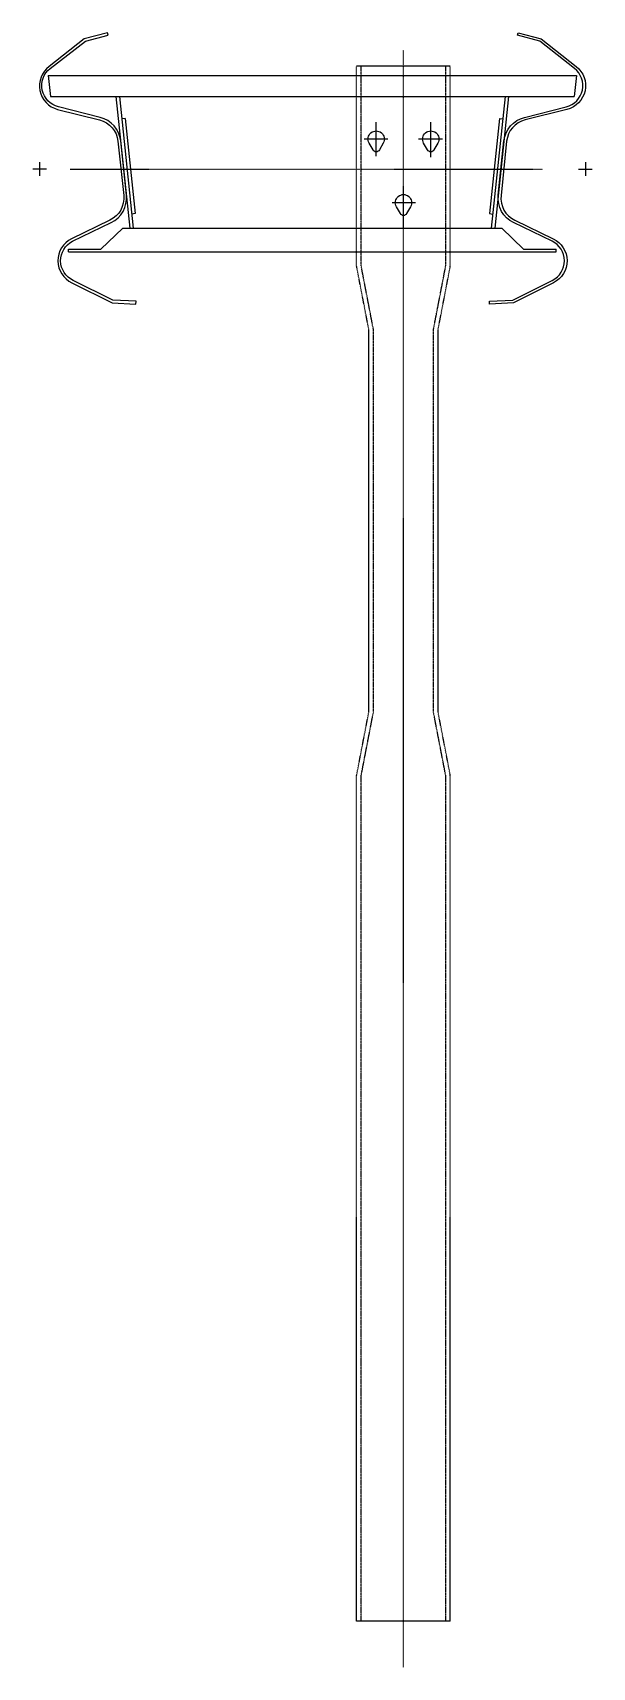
# Model space of a CAD drawing. Header units: millimetres. Extents: x -7 to 608, y -1048 to 750.
import ezdxf

# ---------------------------------------------------------------- set-up
doc = ezdxf.new("R2010")
doc.units = ezdxf.units.MM
doc.linetypes.add('DASHDOT', pattern=[1, 0.5, -0.25, 0, -0.25])
doc.linetypes.add('HIDDEN2', pattern=[0.1875, 0.125, -0.0625])

msp = doc.modelspace()

# ---------------------------------------------------------------- linework, layer by layer
at = {"linetype": 'DASHDOT'}
for p, q in [((400.4, -1047.6), (400.4, 730.5)), ((34.2, 600), (553.1, 600))]:
    msp.add_line(p, q, dxfattribs=at)
at = {"linetype": 'Continuous'}
for p, q in [((9.9, 703), (12.6, 680)), ((9.9, 703), (590.5, 703)), ((451.9, 713.2), (348.9, 713.2)), ((590.5, 703), (587.9, 680)), ((12.6, 680), (587.9, 680)), ((84.4, 680), (99.7, 535)), ((88.3, 680), (103.5, 535)), ((512.2, 680), (496.9, 535)), ((516, 680), (500.8, 535)), ((94.7, 655.8), (90.9, 655.4)), ((94.7, 655.8), (105.7, 551)), ((370.4, 614.3), (370.4, 651.6)), ((430.4, 613.1), (430.4, 651.6)), ((505.8, 655.8), (494.8, 551)), ((505.8, 655.8), (509.6, 655.4)), ((383.2, 633), (357.1, 633)), ((443.2, 633), (417.1, 633)), ((7.9, 600), (-7.1, 600)), ((0.4, 607.5), (0.4, 592.5)), ((592.9, 600), (607.9, 600)), ((600.4, 607.5), (600.4, 592.5)), ((400.4, 535.4), (400.4, 581.6)), ((413.8, 563), (388, 563)), ((105.7, 551), (101.9, 550.6)), ((494.8, 551), (498.6, 550.6)), ((91.9, 535), (67.9, 512)), ((91.9, 535), (508.5, 535)), ((532.5, 512), (508.5, 535)), ((32.3, 512), (67.9, 512)), ((32.3, 509), (32.3, 512)), ((32.3, 509), (568.2, 509)), ((532.5, 512), (568.2, 512)), ((568.2, 509), (568.2, 512)), ((451.9, -996.8), (348.9, -996.8))]:
    msp.add_line(p, q, dxfattribs=at)
for points in [[(106.5, 454.6), (80.9, 455.9), (37.4, 477.6, -0.622872), (36.7, 520.7), (79.1, 541.1, 0.316543), (95.9, 571.3), (89.6, 631, 0.314911), (67.1, 656.9), (21.1, 668.5, -0.62263), (12, 710.6), (51, 740.6), (75.8, 747.1), (75, 750), (49.6, 743.3), (11.1, 712.9, 0.625088), (20.3, 665.6), (66.3, 654, -0.314911), (86.6, 630.7), (92.9, 571, -0.316543), (77.8, 543.8), (35.4, 523.4, 0.622892), (36, 475), (80.1, 452.9), (106.4, 451.6)], [(494.9, 454.6), (520.5, 455.9), (564, 477.6, 0.622923), (563.7, 520.7), (521.4, 541.1, -0.316543), (504.6, 571.3), (510.8, 631, -0.314911), (533.4, 656.9), (579.4, 668.5, 0.62263), (588.4, 710.6), (550.4, 740.6), (525.6, 747.1), (526.4, 750), (551.8, 743.3), (590.3, 712.9, -0.62263), (580.1, 665.6), (534.1, 654, 0.314911), (513.8, 630.7), (507.6, 571, 0.316543), (522.7, 543.8), (565, 523.4, -0.622923), (565.4, 475), (521.3, 452.9), (495, 451.6)], [(373.9, 621, -0.57735), (367, 621), (362.6, 628.5, -1.732051), (378.2, 628.5)], [(433.9, 621, -0.57735), (427, 621), (422.6, 628.5, -1.732051), (438.2, 628.5)], [(403.9, 551, -0.57735), (397, 551), (392.6, 558.5, -1.732051), (408.2, 558.5)]]:
    msp.add_lwpolyline(points, format="xyb", close=True, dxfattribs=at)
at = {"linetype": 'DASHDOT'}
for points in [[(348.9, -996.8), (348.9, -66.8), (362.4, 3.2), (362.4, 423.2), (348.9, 493.2), (348.9, 713.2)], [(451.9, -996.8), (451.9, -66.8), (438.4, 3.2), (438.4, 423.2), (451.9, 493.2), (451.9, 713.2)]]:
    msp.add_lwpolyline(points, dxfattribs=at)
at = {"linetype": 'HIDDEN2'}
for points in [[(353.9, -996.8), (353.9, -67.2), (367.4, 2.8), (367.4, 423.7), (353.9, 493.7), (353.9, 713.2)], [(446.9, -996.8), (446.9, -67.2), (433.4, 2.8), (433.4, 423.7), (446.9, 493.7), (446.9, 713.2)]]:
    msp.add_lwpolyline(points, dxfattribs=at)

doc.saveas('drawing.dxf')
